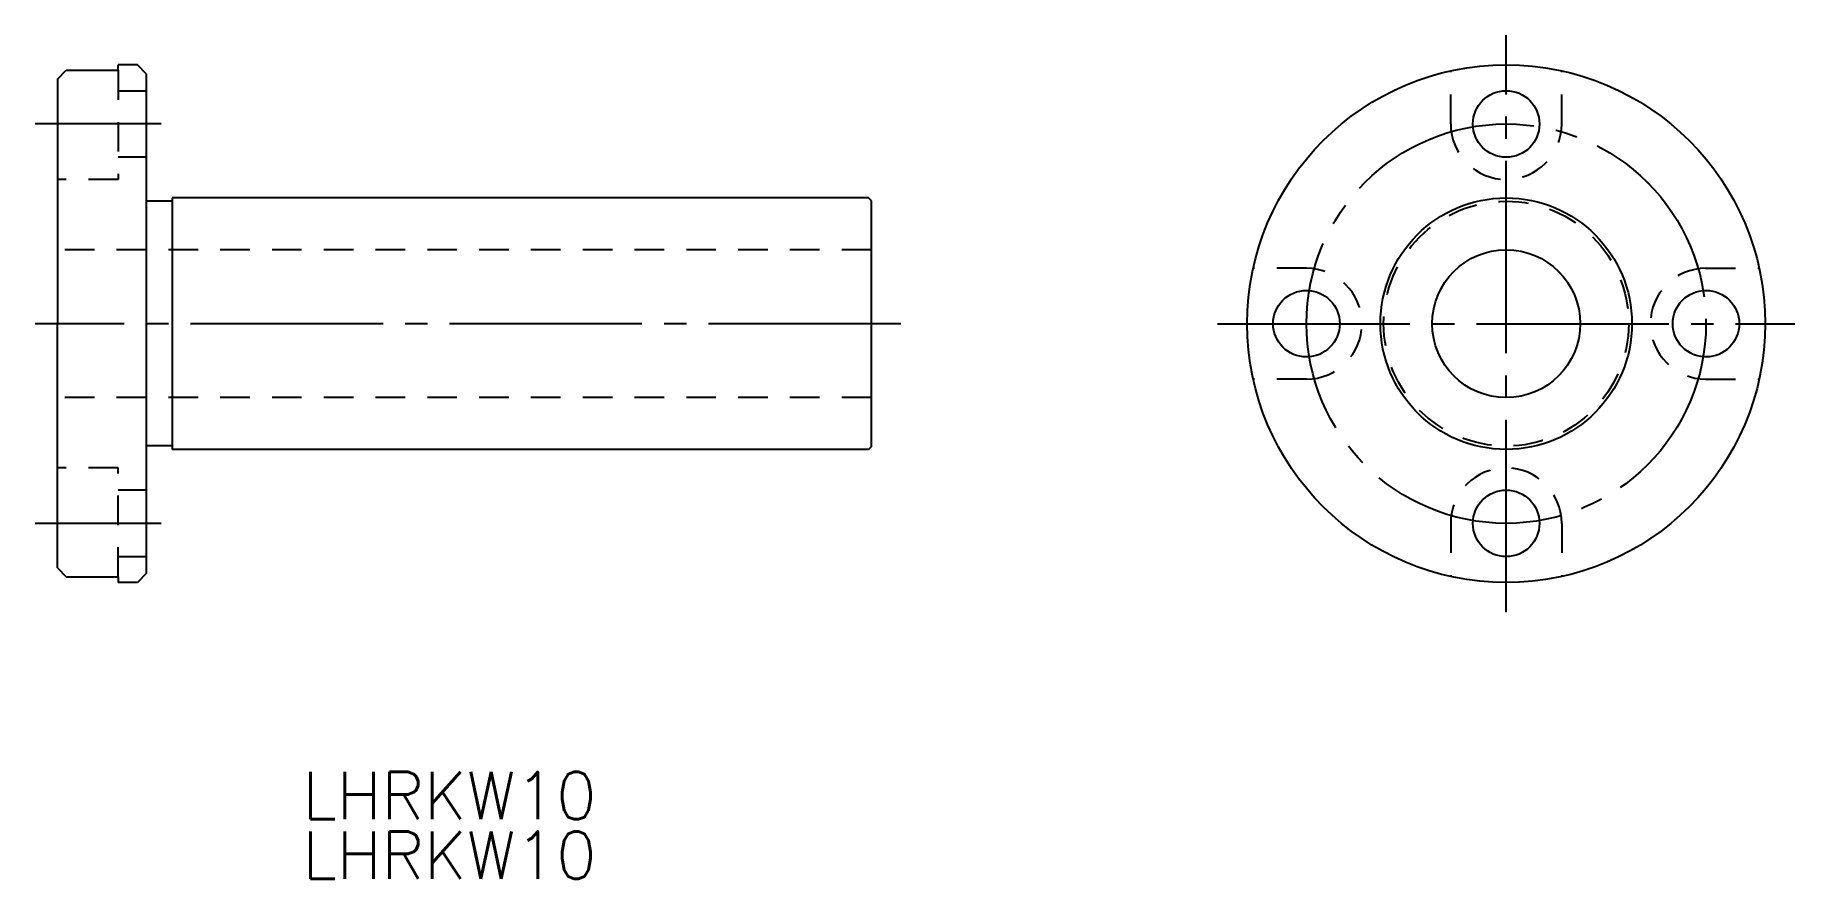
# Model space of a CAD drawing. Extents: x 384 to 503, y 221 to 278.
import ezdxf

# ---------------------------------------------------------------- set-up
doc = ezdxf.new("R2010")
doc.units = 0
doc.linetypes.add('CENTER', pattern=[17.5, 13, -1.5, 1.5, -1.5])
doc.linetypes.add('DASHED', pattern=[3.5, 2, -1.5])
doc.layers.get('0').update_dxf_attribs({"linetype": 'CONTINUOUS'})
doc.layers.get('DEFPOINTS').update_dxf_attribs({"linetype": 'CONTINUOUS'})
doc.layers.add('CENTER', color=1, linetype='CENTER')
doc.styles.get("Standard").update_dxf_attribs({"font": 'txt.shx', "bigfont": '@extfont2.shx'})

msp = doc.modelspace()

# ---------------------------------------------------------------- linework, layer by layer
at = {"color": 7, "linetype": 'CONTINUOUS'}
for p, q in [((385.27, 274.58), (385.87, 275.19)), ((385.87, 275.19), (389.37, 275.19)), ((390.67, 275.56), (389.37, 275.56)), ((389.37, 275.19), (389.37, 275.56)), ((391.27, 274.96), (390.67, 275.56)), ((391.27, 274.96), (391.27, 241.16)), ((385.27, 274.58), (385.27, 258.06)), ((440.07, 266.56), (393.02, 266.56)), ((393.02, 266.56), (393.02, 266.34)), ((440.27, 266.36), (440.07, 266.56)), ((440.27, 249.76), (440.27, 266.36)), ((393.02, 266.34), (391.27, 266.34)), ((393.02, 266.34), (393.02, 249.56)), ((385.27, 241.55), (385.27, 258.06)), ((393.02, 249.79), (391.27, 249.79)), ((440.27, 249.76), (440.07, 249.56)), ((440.07, 249.56), (393.02, 249.56)), ((385.27, 241.55), (385.87, 240.94)), ((385.87, 240.94), (389.37, 240.94)), ((389.37, 240.94), (389.37, 240.56)), ((390.67, 240.56), (389.37, 240.56)), ((391.27, 241.16), (390.67, 240.56))]:
    msp.add_line(p, q, dxfattribs=at)
at = {"color": 3, "linetype": 'DASHED'}
for p, q in [((479.42, 271.56), (479.42, 275.16)), ((486.92, 271.56), (486.92, 275.16)), ((440.27, 263.06), (385.27, 263.06)), ((469.67, 261.81), (466.08, 261.81)), ((496.67, 261.81), (500.27, 261.81)), ((469.67, 254.31), (466.08, 254.31)), ((496.67, 254.31), (500.27, 254.31)), ((440.27, 253.06), (385.27, 253.06)), ((479.42, 244.56), (479.42, 240.97)), ((486.92, 244.56), (486.92, 240.97))]:
    msp.add_line(p, q, dxfattribs=at)
at = {"color": 7, "linetype": 'CONTINUOUS'}
for centre, radius in [((483.17, 258.06), 17.5), ((483.17, 271.56), 2.25), ((483.17, 258.06), 8.5), ((483.17, 258.06), 5), ((469.67, 258.06), 2.25), ((496.67, 258.06), 2.25), ((483.17, 244.56), 2.25)]:
    msp.add_circle(centre, radius, dxfattribs=at)
at = {"color": 3, "linetype": 'DASHED'}
msp.add_circle((483.17, 258.06), 8.28, dxfattribs=at)
for centre, start, end in [((483.17, 271.56), 180, 0), ((469.67, 258.06), 270, 90), ((496.67, 258.06), 90, 270), ((483.17, 244.56), 0, 180)]:
    msp.add_arc(centre, 3.75, start, end, dxfattribs=at)
at = {"layer": 'CENTER', "color": 1, "linetype": 'CENTER'}
for p, q in [((483.17, 238.56), (483.17, 277.56)), ((392.27, 271.56), (383.77, 271.56)), ((442.27, 258.06), (383.77, 258.06)), ((463.67, 258.06), (502.67, 258.06)), ((392.27, 244.56), (383.77, 244.56))]:
    msp.add_line(p, q, dxfattribs=at)
msp.add_circle((483.17, 258.06), 13.5, dxfattribs=at)
at = {"layer": 'DEFPOINTS', "color": 3, "linetype": 'DASHED'}
for p, q in [((389.37, 275.19), (389.37, 267.81)), ((389.37, 273.81), (391.27, 273.81)), ((391.28, 269.31), (389.37, 269.31)), ((389.37, 267.81), (385.27, 267.81)), ((389.37, 248.31), (385.27, 248.31)), ((389.37, 240.94), (389.37, 248.31)), ((391.28, 246.81), (389.38, 246.81)), ((389.37, 242.31), (391.27, 242.31))]:
    msp.add_line(p, q, dxfattribs=at)
at = {"layer": 'DEFPOINTS', "color": 7, "linetype": 'CONTINUOUS'}
msp.add_line((385.27, 254.17), (385.27, 254.19), dxfattribs=at)

# ---------------------------------------------------------------- texts
at = {"color": 7, "linetype": 'CONTINUOUS'}
for p in [(401.82, 224.55), (401.82, 220.53)]:
    msp.add_text('LHRKW10', height=3.2, dxfattribs=at).set_placement(p)

doc.saveas('drawing.dxf')
